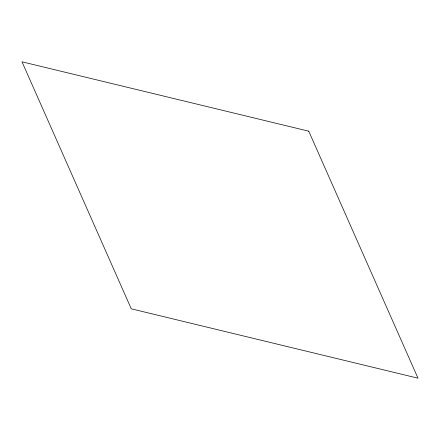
<?xml version="1.0" encoding="UTF-8"?>
<svg xmlns="http://www.w3.org/2000/svg" width="440" height="440" viewBox="0 0 440 440"><rect width="100%" height="100%" fill="white"/><g stroke="black" fill="none" stroke-linecap="round" stroke-linejoin="round"><path stroke-width="0.66" d="M308.737 131.186L22 61.804L131.263 308.814L418 378.197L308.737 131.186"/></g></svg>
